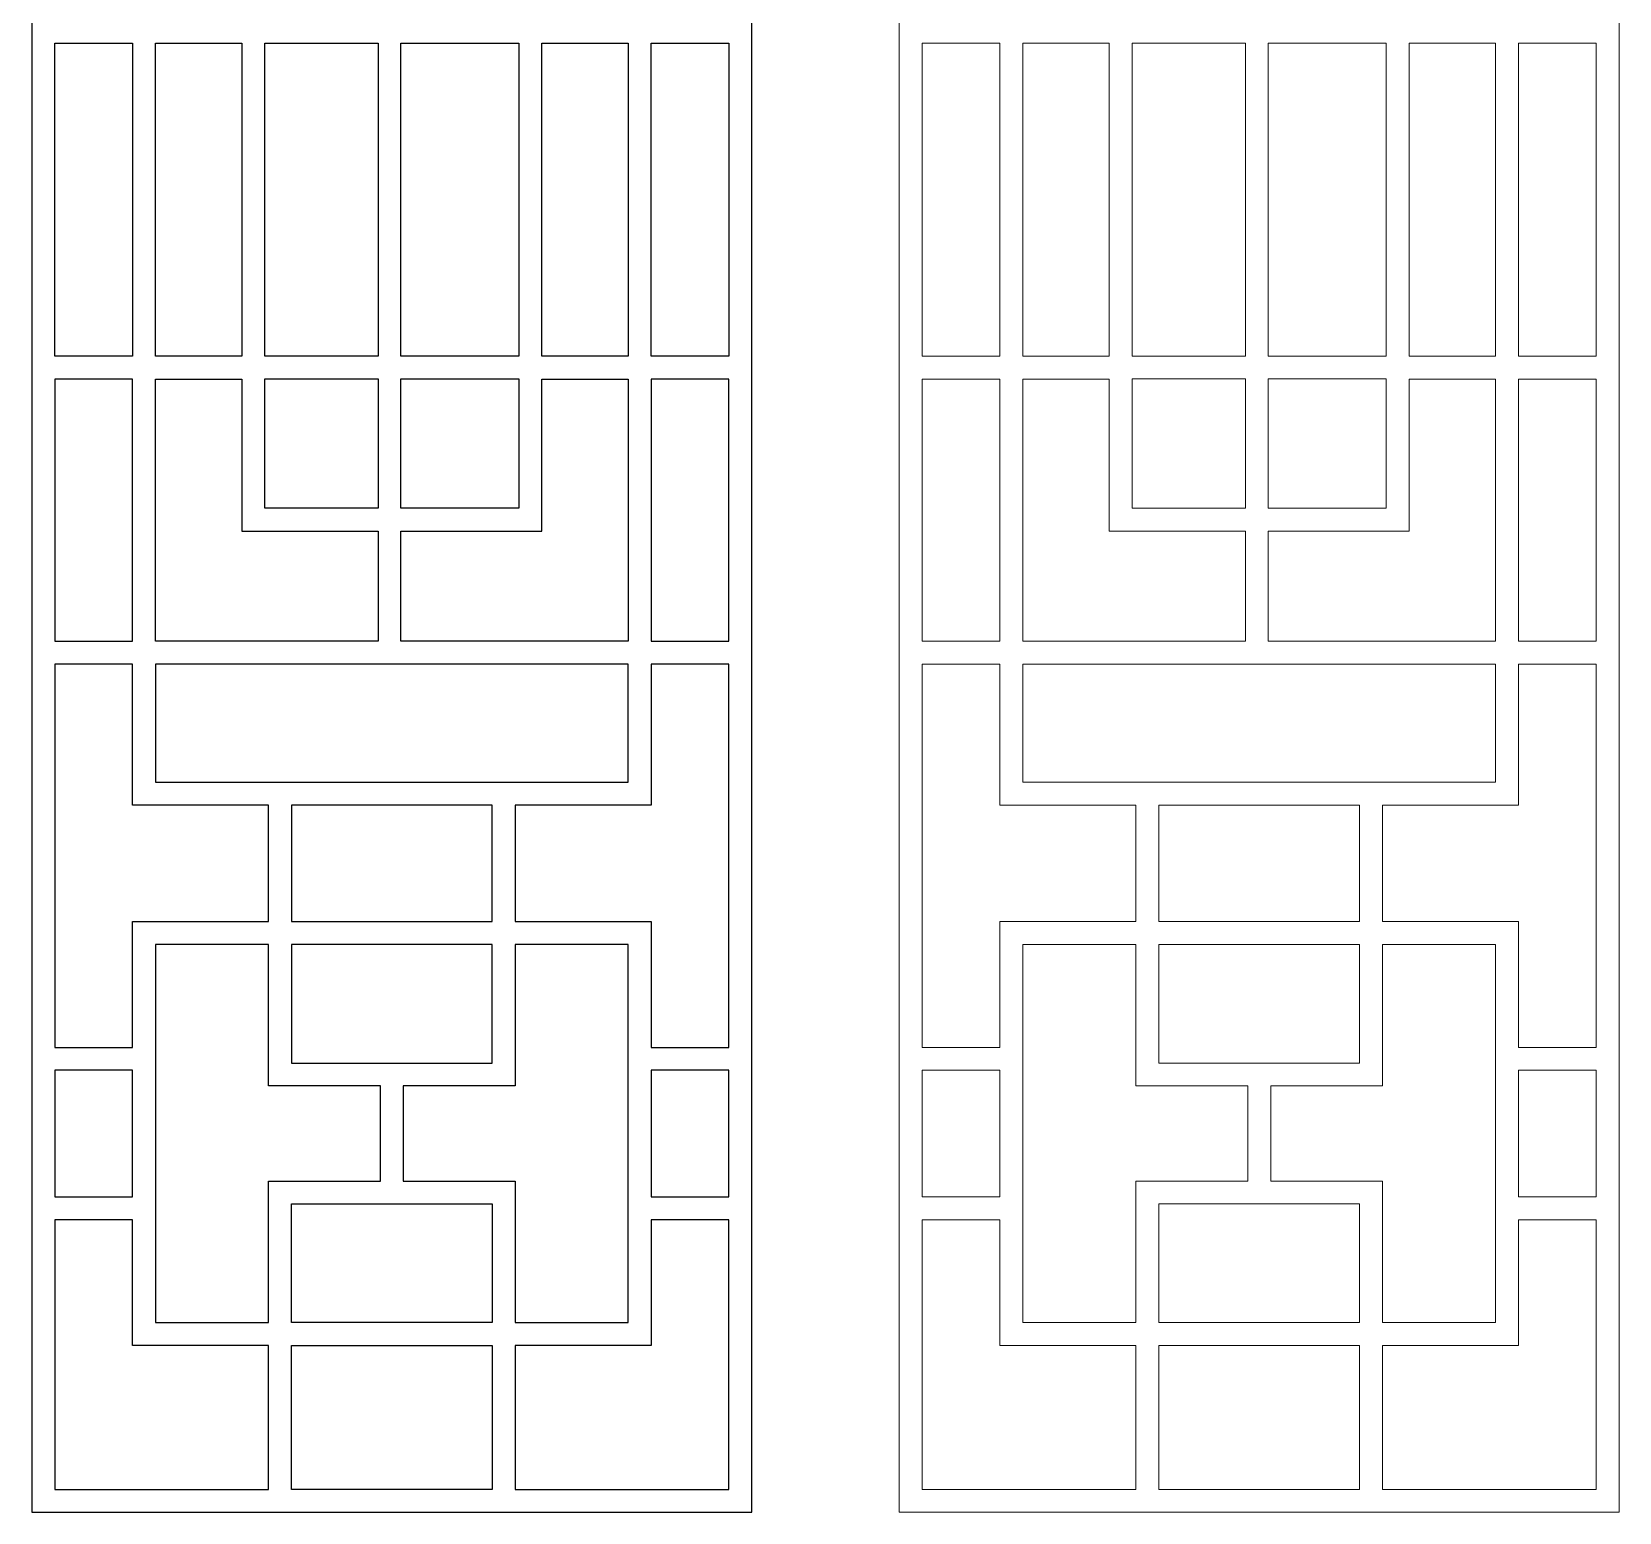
# Model space of a CAD drawing. Header units: centimetres. Extents: x -8.5 to 8.1, y -13.5 to 14.1.
# Drawn here: x -8.53 to 8.13, y -13.46 to 2.08 of the extents above; entities that cross this region are included whole.
import ezdxf

# ---------------------------------------------------------------- set-up
doc = ezdxf.new("R2010")
doc.units = ezdxf.units.CM
doc.header["$MEASUREMENT"] = 0
doc.layers.add('layer 1', color=7, linetype='Continuous')

msp = doc.modelspace()

# ---------------------------------------------------------------- linework, layer by layer
at = {"layer": 'layer 1', "color": 177}
for points, knots in [([(-8.53212, 14.08706), (-8.53212, 14.08706), (-0.97541, 14.08706), (-0.97541, 14.08706), (-0.97541, 14.08706), (-0.97541, 4.20675), (-0.97541, -3.57811), (-0.97541, -13.45845), (-0.97541, -13.45845), (-0.97541, -13.45845), (-8.53212, -13.45845), (-8.53212, -13.45845), (-8.53212, -13.45845), (-8.53212, -3.57811), (-8.53212, 4.20675), (-8.53212, 14.08706)], [0, 0, 0, 0, 0.2, 0.2, 0.2, 0.2, 0.4, 0.4, 0.4, 0.4, 0.6, 0.6, 0.6, 0.6, 1, 1, 1, 1]), ([(-7.47503, 1.95733), (-7.47503, 1.95733), (-8.29104, 1.95733), (-8.29104, 1.95733), (-8.29104, 1.95733), (-8.29104, 0.8208), (-8.29104, -0.1922), (-8.29104, -1.32871), (-8.29104, -1.32871), (-8.29104, -1.32871), (-7.47503, -1.32871), (-7.47503, -1.32871), (-7.47503, -1.32871), (-7.47503, -0.1922), (-7.47503, 0.8208), (-7.47503, 1.95733)], [0, 0, 0, 0, 0.2, 0.2, 0.2, 0.2, 0.4, 0.4, 0.4, 0.4, 0.6, 0.6, 0.6, 0.6, 1, 1, 1, 1]), ([(-6.48013, -1.32871), (-6.48013, -1.32871), (-6.48013, -1.32795), (-6.48013, -1.32795), (-6.48013, -1.32795), (-6.48013, -1.32795), (-6.32761, -1.32795), (-6.32761, -1.32795), (-6.32761, -1.32795), (-6.32761, -1.32795), (-6.32761, 1.956), (-6.32761, 1.956), (-6.32761, 1.956), (-6.32761, 1.956), (-6.48013, 1.956), (-6.48013, 1.956), (-6.48013, 1.956), (-6.48013, 1.956), (-6.48013, 1.95733), (-6.48013, 1.95733), (-6.48013, 1.95733), (-6.48013, 1.95733), (-7.23379, 1.95733), (-7.23379, 1.95733), (-7.23379, 1.95733), (-7.23379, 0.8208), (-7.23379, -0.1922), (-7.23379, -1.32871), (-7.23379, -1.32871), (-7.23379, -1.32871), (-6.48013, -1.32871), (-6.48013, -1.32871)], [0, 0, 0, 0, 0.11111111, 0.11111111, 0.11111111, 0.11111111, 0.22222222, 0.22222222, 0.22222222, 0.22222222, 0.33333333, 0.33333333, 0.33333333, 0.33333333, 0.44444444, 0.44444444, 0.44444444, 0.44444444, 0.55555556, 0.55555556, 0.55555556, 0.55555556, 0.66666667, 0.66666667, 0.66666667, 0.66666667, 0.77777778, 0.77777778, 0.77777778, 0.77777778, 1, 1, 1, 1]), ([(-6.08647, -1.32795), (-6.08647, -1.32795), (-4.89748, -1.32795), (-4.89748, -1.32795), (-4.89748, -1.32795), (-4.89748, -1.32795), (-4.89748, 1.956), (-4.89748, 1.956), (-4.89748, 1.956), (-4.89748, 1.956), (-6.08647, 1.956), (-6.08647, 1.956), (-6.08647, 1.956), (-6.08647, 1.956), (-6.08647, -1.32795), (-6.08647, -1.32795)], [0, 0, 0, 0, 0.2, 0.2, 0.2, 0.2, 0.4, 0.4, 0.4, 0.4, 0.6, 0.6, 0.6, 0.6, 1, 1, 1, 1]), ([(-3.42108, 1.956), (-3.42108, 1.956), (-4.65769, 1.956), (-4.65769, 1.956), (-4.65769, 1.956), (-4.65769, 1.956), (-4.65769, -1.32795), (-4.65769, -1.32795), (-4.65769, -1.32795), (-4.65769, -1.32795), (-3.42108, -1.32795), (-3.42108, -1.32795), (-3.42108, -1.32795), (-3.42108, -1.32795), (-3.42108, 1.956), (-3.42108, 1.956)], [0, 0, 0, 0, 0.2, 0.2, 0.2, 0.2, 0.4, 0.4, 0.4, 0.4, 0.6, 0.6, 0.6, 0.6, 1, 1, 1, 1]), ([(-3.07508, 1.95733), (-3.07508, 1.95733), (-3.07508, 1.956), (-3.07508, 1.956), (-3.07508, 1.956), (-3.07508, 1.956), (-3.17986, 1.956), (-3.17986, 1.956), (-3.17986, 1.956), (-3.17986, 1.956), (-3.17986, -1.32795), (-3.17986, -1.32795), (-3.17986, -1.32795), (-3.17986, -1.32795), (-3.07508, -1.32795), (-3.07508, -1.32795), (-3.07508, -1.32795), (-3.07508, -1.32795), (-3.07508, -1.32871), (-3.07508, -1.32871), (-3.07508, -1.32871), (-3.07508, -1.32871), (-2.27363, -1.32871), (-2.27363, -1.32871), (-2.27363, -1.32871), (-2.27363, -0.1922), (-2.27363, 0.8208), (-2.27363, 1.95733), (-2.27363, 1.95733), (-2.27363, 1.95733), (-3.07508, 1.95733), (-3.07508, 1.95733)], [0, 0, 0, 0, 0.11111111, 0.11111111, 0.11111111, 0.11111111, 0.22222222, 0.22222222, 0.22222222, 0.22222222, 0.33333333, 0.33333333, 0.33333333, 0.33333333, 0.44444444, 0.44444444, 0.44444444, 0.44444444, 0.55555556, 0.55555556, 0.55555556, 0.55555556, 0.66666667, 0.66666667, 0.66666667, 0.66666667, 0.77777778, 0.77777778, 0.77777778, 0.77777778, 1, 1, 1, 1]), ([(-1.21666, 1.95733), (-1.21666, 1.95733), (-2.03262, 1.95733), (-2.03262, 1.95733), (-2.03262, 1.95733), (-2.03262, 0.8208), (-2.03262, -0.1922), (-2.03262, -1.32871), (-2.03262, -1.32871), (-2.03262, -1.32871), (-1.21666, -1.32871), (-1.21666, -1.32871), (-1.21666, -1.32871), (-1.21666, -0.1922), (-1.21666, 0.8208), (-1.21666, 1.95733)], [0, 0, 0, 0, 0.2, 0.2, 0.2, 0.2, 0.4, 0.4, 0.4, 0.4, 0.6, 0.6, 0.6, 0.6, 1, 1, 1, 1]), ([(-8.29104, -1.56893), (-8.29104, -1.56893), (-7.47503, -1.56893), (-7.47503, -1.56893), (-7.47503, -1.56893), (-7.47503, -1.56893), (-7.47503, -4.3195), (-7.47503, -4.3195), (-7.47503, -4.3195), (-7.47503, -4.3195), (-8.29104, -4.3195), (-8.29104, -4.3195), (-8.29104, -4.3195), (-8.29104, -4.3195), (-8.29104, -1.56893), (-8.29104, -1.56893)], [0, 0, 0, 0, 0.2, 0.2, 0.2, 0.2, 0.4, 0.4, 0.4, 0.4, 0.6, 0.6, 0.6, 0.6, 1, 1, 1, 1]), ([(-4.89748, -4.3195), (-4.89748, -4.3195), (-4.89748, -3.16398), (-4.89748, -3.16398), (-4.89748, -3.16398), (-4.89748, -3.16398), (-6.32761, -3.16398), (-6.32761, -3.16398), (-6.32761, -3.16398), (-6.32761, -3.16398), (-6.32761, -1.56893), (-6.32761, -1.56893), (-6.32761, -1.56893), (-6.32761, -1.56893), (-7.23379, -1.56893), (-7.23379, -1.56893), (-7.23379, -1.56893), (-7.23379, -1.56893), (-7.23379, -4.3195), (-7.23379, -4.3195), (-7.23379, -4.3195), (-7.23379, -4.3195), (-4.89748, -4.3195), (-4.89748, -4.3195)], [0, 0, 0, 0, 0.14285714, 0.14285714, 0.14285714, 0.14285714, 0.28571429, 0.28571429, 0.28571429, 0.28571429, 0.42857143, 0.42857143, 0.42857143, 0.42857143, 0.57142857, 0.57142857, 0.57142857, 0.57142857, 0.71428571, 0.71428571, 0.71428571, 0.71428571, 1, 1, 1, 1]), ([(-4.89748, -2.92374), (-4.89748, -2.92374), (-4.89748, -1.56603), (-4.89748, -1.56603), (-4.89748, -1.56603), (-4.89748, -1.56603), (-6.08647, -1.56603), (-6.08647, -1.56603), (-6.08647, -1.56603), (-6.08647, -1.56603), (-6.08647, -2.92374), (-6.08647, -2.92374), (-6.08647, -2.92374), (-6.08647, -2.92374), (-4.89748, -2.92374), (-4.89748, -2.92374)], [0, 0, 0, 0, 0.2, 0.2, 0.2, 0.2, 0.4, 0.4, 0.4, 0.4, 0.6, 0.6, 0.6, 0.6, 1, 1, 1, 1]), ([(-3.42108, -1.56603), (-3.42108, -1.56603), (-4.65769, -1.56603), (-4.65769, -1.56603), (-4.65769, -1.56603), (-4.65769, -1.56603), (-4.65769, -2.92374), (-4.65769, -2.92374), (-4.65769, -2.92374), (-4.65769, -2.92374), (-3.42108, -2.92374), (-3.42108, -2.92374), (-3.42108, -2.92374), (-3.42108, -2.92374), (-3.42108, -1.56603), (-3.42108, -1.56603)], [0, 0, 0, 0, 0.2, 0.2, 0.2, 0.2, 0.4, 0.4, 0.4, 0.4, 0.6, 0.6, 0.6, 0.6, 1, 1, 1, 1]), ([(-4.65769, -3.16398), (-4.65769, -3.16398), (-4.65769, -4.3195), (-4.65769, -4.3195), (-4.65769, -4.3195), (-4.65769, -4.3195), (-2.27363, -4.3195), (-2.27363, -4.3195), (-2.27363, -4.3195), (-2.27363, -4.3195), (-2.27363, -1.56893), (-2.27363, -1.56893), (-2.27363, -1.56893), (-2.27363, -1.56893), (-3.17986, -1.56893), (-3.17986, -1.56893), (-3.17986, -1.56893), (-3.17986, -1.56893), (-3.17986, -3.16398), (-3.17986, -3.16398), (-3.17986, -3.16398), (-3.17986, -3.16398), (-4.65769, -3.16398), (-4.65769, -3.16398)], [0, 0, 0, 0, 0.14285714, 0.14285714, 0.14285714, 0.14285714, 0.28571429, 0.28571429, 0.28571429, 0.28571429, 0.42857143, 0.42857143, 0.42857143, 0.42857143, 0.57142857, 0.57142857, 0.57142857, 0.57142857, 0.71428571, 0.71428571, 0.71428571, 0.71428571, 1, 1, 1, 1]), ([(-2.03262, -1.56893), (-2.03262, -1.56893), (-1.21666, -1.56893), (-1.21666, -1.56893), (-1.21666, -1.56893), (-1.21666, -1.56893), (-1.21666, -4.3195), (-1.21666, -4.3195), (-1.21666, -4.3195), (-1.21666, -4.3195), (-2.03262, -4.3195), (-2.03262, -4.3195), (-2.03262, -4.3195), (-2.03262, -4.3195), (-2.03262, -1.56893), (-2.03262, -1.56893)], [0, 0, 0, 0, 0.2, 0.2, 0.2, 0.2, 0.4, 0.4, 0.4, 0.4, 0.6, 0.6, 0.6, 0.6, 1, 1, 1, 1]), ([(-8.29104, -4.55974), (-8.29104, -4.55974), (-7.47503, -4.55974), (-7.47503, -4.55974), (-7.47503, -4.55974), (-7.47503, -4.55974), (-7.47503, -6.038), (-7.47503, -6.038), (-7.47503, -6.038), (-7.47503, -6.038), (-6.04901, -6.038), (-6.04901, -6.038), (-6.04901, -6.038), (-6.04901, -6.038), (-6.04901, -7.26168), (-6.04901, -7.26168), (-6.04901, -7.26168), (-6.04901, -7.26168), (-7.47503, -7.26168), (-7.47503, -7.26168), (-7.47503, -7.26168), (-7.47503, -7.26168), (-7.47503, -8.58107), (-7.47503, -8.58107), (-7.47503, -8.58107), (-7.47503, -8.58107), (-8.29104, -8.58107), (-8.29104, -8.58107), (-8.29104, -8.58107), (-8.29104, -8.58107), (-8.29104, -4.55974), (-8.29104, -4.55974)], [0, 0, 0, 0, 0.11111111, 0.11111111, 0.11111111, 0.11111111, 0.22222222, 0.22222222, 0.22222222, 0.22222222, 0.33333333, 0.33333333, 0.33333333, 0.33333333, 0.44444444, 0.44444444, 0.44444444, 0.44444444, 0.55555556, 0.55555556, 0.55555556, 0.55555556, 0.66666667, 0.66666667, 0.66666667, 0.66666667, 0.77777778, 0.77777778, 0.77777778, 0.77777778, 1, 1, 1, 1]), ([(-7.23379, -4.55974), (-7.23379, -4.55974), (-2.27363, -4.55974), (-2.27363, -4.55974), (-2.27363, -4.55974), (-2.27363, -4.55974), (-2.27363, -5.79776), (-2.27363, -5.79776), (-2.27363, -5.79776), (-2.27363, -5.79776), (-7.23379, -5.79776), (-7.23379, -5.79776), (-7.23379, -5.79776), (-7.23379, -5.79776), (-7.23379, -4.55974), (-7.23379, -4.55974)], [0, 0, 0, 0, 0.2, 0.2, 0.2, 0.2, 0.4, 0.4, 0.4, 0.4, 0.6, 0.6, 0.6, 0.6, 1, 1, 1, 1]), ([(-2.03262, -4.55974), (-2.03262, -4.55974), (-1.21666, -4.55974), (-1.21666, -4.55974), (-1.21666, -4.55974), (-1.21666, -4.55974), (-1.21666, -8.58107), (-1.21666, -8.58107), (-1.21666, -8.58107), (-1.21666, -8.58107), (-2.03262, -8.58107), (-2.03262, -8.58107), (-2.03262, -8.58107), (-2.03262, -8.58107), (-2.03262, -7.26168), (-2.03262, -7.26168), (-2.03262, -7.26168), (-2.03262, -7.26168), (-3.4586, -7.26168), (-3.4586, -7.26168), (-3.4586, -7.26168), (-3.4586, -7.26168), (-3.4586, -6.038), (-3.4586, -6.038), (-3.4586, -6.038), (-3.4586, -6.038), (-2.03262, -6.038), (-2.03262, -6.038), (-2.03262, -6.038), (-2.03262, -6.038), (-2.03262, -4.55974), (-2.03262, -4.55974)], [0, 0, 0, 0, 0.11111111, 0.11111111, 0.11111111, 0.11111111, 0.22222222, 0.22222222, 0.22222222, 0.22222222, 0.33333333, 0.33333333, 0.33333333, 0.33333333, 0.44444444, 0.44444444, 0.44444444, 0.44444444, 0.55555556, 0.55555556, 0.55555556, 0.55555556, 0.66666667, 0.66666667, 0.66666667, 0.66666667, 0.77777778, 0.77777778, 0.77777778, 0.77777778, 1, 1, 1, 1]), ([(-3.6997, -6.038), (-3.6997, -6.038), (-3.6997, -7.26168), (-3.6997, -7.26168), (-3.6997, -7.26168), (-3.6997, -7.26168), (-5.80776, -7.26168), (-5.80776, -7.26168), (-5.80776, -7.26168), (-5.80776, -7.26168), (-5.80776, -6.038), (-5.80776, -6.038), (-5.80776, -6.038), (-5.80776, -6.038), (-3.6997, -6.038), (-3.6997, -6.038)], [0, 0, 0, 0, 0.2, 0.2, 0.2, 0.2, 0.4, 0.4, 0.4, 0.4, 0.6, 0.6, 0.6, 0.6, 1, 1, 1, 1]), ([(-4.87432, -8.98599), (-4.87432, -8.98599), (-4.87432, -9.98393), (-4.87432, -9.98393), (-4.87432, -9.98393), (-4.87432, -9.98393), (-6.04901, -9.98393), (-6.04901, -9.98393), (-6.04901, -9.98393), (-6.04901, -9.98393), (-6.04901, -11.46796), (-6.04901, -11.46796), (-6.04901, -11.46796), (-6.04901, -11.46796), (-7.23379, -11.46796), (-7.23379, -11.46796), (-7.23379, -11.46796), (-7.23379, -11.46796), (-7.23379, -7.50193), (-7.23379, -7.50193), (-7.23379, -7.50193), (-7.23379, -7.50193), (-6.04901, -7.50193), (-6.04901, -7.50193), (-6.04901, -7.50193), (-6.04901, -7.50193), (-6.04901, -8.98599), (-6.04901, -8.98599), (-6.04901, -8.98599), (-6.04901, -8.98599), (-4.87432, -8.98599), (-4.87432, -8.98599)], [0, 0, 0, 0, 0.11111111, 0.11111111, 0.11111111, 0.11111111, 0.22222222, 0.22222222, 0.22222222, 0.22222222, 0.33333333, 0.33333333, 0.33333333, 0.33333333, 0.44444444, 0.44444444, 0.44444444, 0.44444444, 0.55555556, 0.55555556, 0.55555556, 0.55555556, 0.66666667, 0.66666667, 0.66666667, 0.66666667, 0.77777778, 0.77777778, 0.77777778, 0.77777778, 1, 1, 1, 1]), ([(-3.6997, -7.50193), (-3.6997, -7.50193), (-3.6997, -8.74585), (-3.6997, -8.74585), (-3.6997, -8.74585), (-3.6997, -8.74585), (-5.80776, -8.74585), (-5.80776, -8.74585), (-5.80776, -8.74585), (-5.80776, -8.74585), (-5.80776, -7.50193), (-5.80776, -7.50193), (-5.80776, -7.50193), (-5.80776, -7.50193), (-3.6997, -7.50193), (-3.6997, -7.50193)], [0, 0, 0, 0, 0.2, 0.2, 0.2, 0.2, 0.4, 0.4, 0.4, 0.4, 0.6, 0.6, 0.6, 0.6, 1, 1, 1, 1]), ([(-4.6331, -9.98393), (-4.6331, -9.98393), (-4.6331, -8.98599), (-4.6331, -8.98599), (-4.6331, -8.98599), (-4.6331, -8.98599), (-3.4586, -8.98599), (-3.4586, -8.98599), (-3.4586, -8.98599), (-3.4586, -8.98599), (-3.4586, -7.50193), (-3.4586, -7.50193), (-3.4586, -7.50193), (-3.4586, -7.50193), (-2.27363, -7.50193), (-2.27363, -7.50193), (-2.27363, -7.50193), (-2.27363, -7.50193), (-2.27363, -11.46796), (-2.27363, -11.46796), (-2.27363, -11.46796), (-2.27363, -11.46796), (-3.4586, -11.46796), (-3.4586, -11.46796), (-3.4586, -11.46796), (-3.4586, -11.46796), (-3.4586, -9.98393), (-3.4586, -9.98393), (-3.4586, -9.98393), (-3.4586, -9.98393), (-4.6331, -9.98393), (-4.6331, -9.98393)], [0, 0, 0, 0, 0.11111111, 0.11111111, 0.11111111, 0.11111111, 0.22222222, 0.22222222, 0.22222222, 0.22222222, 0.33333333, 0.33333333, 0.33333333, 0.33333333, 0.44444444, 0.44444444, 0.44444444, 0.44444444, 0.55555556, 0.55555556, 0.55555556, 0.55555556, 0.66666667, 0.66666667, 0.66666667, 0.66666667, 0.77777778, 0.77777778, 0.77777778, 0.77777778, 1, 1, 1, 1]), ([(-7.47503, -10.14869), (-7.47503, -10.14869), (-8.29104, -10.14869), (-8.29104, -10.14869), (-8.29104, -10.14869), (-8.29104, -10.14869), (-8.29104, -8.8212), (-8.29104, -8.8212), (-8.29104, -8.8212), (-8.29104, -8.8212), (-7.47503, -8.8212), (-7.47503, -8.8212), (-7.47503, -8.8212), (-7.47503, -8.8212), (-7.47503, -10.14869), (-7.47503, -10.14869)], [0, 0, 0, 0, 0.2, 0.2, 0.2, 0.2, 0.4, 0.4, 0.4, 0.4, 0.6, 0.6, 0.6, 0.6, 1, 1, 1, 1]), ([(-1.21666, -10.14869), (-1.21666, -10.14869), (-2.03262, -10.14869), (-2.03262, -10.14869), (-2.03262, -10.14869), (-2.03262, -10.14869), (-2.03262, -8.8212), (-2.03262, -8.8212), (-2.03262, -8.8212), (-2.03262, -8.8212), (-1.21666, -8.8212), (-1.21666, -8.8212), (-1.21666, -8.8212), (-1.21666, -8.8212), (-1.21666, -10.14869), (-1.21666, -10.14869)], [0, 0, 0, 0, 0.2, 0.2, 0.2, 0.2, 0.4, 0.4, 0.4, 0.4, 0.6, 0.6, 0.6, 0.6, 1, 1, 1, 1]), ([(-3.6997, -11.46796), (-3.6997, -11.46796), (-3.6997, -10.22408), (-3.6997, -10.22408), (-3.6997, -10.22408), (-3.6997, -10.22408), (-5.80776, -10.22408), (-5.80776, -10.22408), (-5.80776, -10.22408), (-5.80776, -10.22408), (-5.80776, -11.46796), (-5.80776, -11.46796), (-5.80776, -11.46796), (-5.80776, -11.46796), (-3.6997, -11.46796), (-3.6997, -11.46796)], [0, 0, 0, 0, 0.2, 0.2, 0.2, 0.2, 0.4, 0.4, 0.4, 0.4, 0.6, 0.6, 0.6, 0.6, 1, 1, 1, 1]), ([(-8.29104, -10.38885), (-8.29104, -10.38885), (-7.47503, -10.38885), (-7.47503, -10.38885), (-7.47503, -10.38885), (-7.47503, -10.38885), (-7.47503, -11.70819), (-7.47503, -11.70819), (-7.47503, -11.70819), (-7.47503, -11.70819), (-6.04901, -11.70819), (-6.04901, -11.70819), (-6.04901, -11.70819), (-6.04901, -11.70819), (-6.04901, -13.2182), (-6.04901, -13.2182), (-6.04901, -13.2182), (-6.04901, -13.2182), (-8.29104, -13.2182), (-8.29104, -13.2182), (-8.29104, -13.2182), (-8.29104, -13.2182), (-8.29104, -10.38885), (-8.29104, -10.38885)], [0, 0, 0, 0, 0.14285714, 0.14285714, 0.14285714, 0.14285714, 0.28571429, 0.28571429, 0.28571429, 0.28571429, 0.42857143, 0.42857143, 0.42857143, 0.42857143, 0.57142857, 0.57142857, 0.57142857, 0.57142857, 0.71428571, 0.71428571, 0.71428571, 0.71428571, 1, 1, 1, 1]), ([(-2.03262, -10.38885), (-2.03262, -10.38885), (-1.21666, -10.38885), (-1.21666, -10.38885), (-1.21666, -10.38885), (-1.21666, -10.38885), (-1.21666, -13.2182), (-1.21666, -13.2182), (-1.21666, -13.2182), (-1.21666, -13.2182), (-3.4586, -13.2182), (-3.4586, -13.2182), (-3.4586, -13.2182), (-3.4586, -13.2182), (-3.4586, -11.70819), (-3.4586, -11.70819), (-3.4586, -11.70819), (-3.4586, -11.70819), (-2.03262, -11.70819), (-2.03262, -11.70819), (-2.03262, -11.70819), (-2.03262, -11.70819), (-2.03262, -10.38885), (-2.03262, -10.38885)], [0, 0, 0, 0, 0.14285714, 0.14285714, 0.14285714, 0.14285714, 0.28571429, 0.28571429, 0.28571429, 0.28571429, 0.42857143, 0.42857143, 0.42857143, 0.42857143, 0.57142857, 0.57142857, 0.57142857, 0.57142857, 0.71428571, 0.71428571, 0.71428571, 0.71428571, 1, 1, 1, 1]), ([(-3.6997, -13.2182), (-3.6997, -13.2182), (-3.6997, -11.70819), (-3.6997, -11.70819), (-3.6997, -11.70819), (-3.6997, -11.70819), (-5.80776, -11.70819), (-5.80776, -11.70819), (-5.80776, -11.70819), (-5.80776, -11.70819), (-5.80776, -13.2182), (-5.80776, -13.2182), (-5.80776, -13.2182), (-5.80776, -13.2182), (-3.6997, -13.2182), (-3.6997, -13.2182)], [0, 0, 0, 0, 0.2, 0.2, 0.2, 0.2, 0.4, 0.4, 0.4, 0.4, 0.6, 0.6, 0.6, 0.6, 1, 1, 1, 1])]:
    msp.add_open_spline(points, degree=3, knots=knots, dxfattribs=at)
at = {"layer": 'layer 1', "color": 242, "lineweight": 9}
for points, knots in [([(0.56927, 14.08706), (0.56927, 14.08706), (8.12598, 14.08706), (8.12598, 14.08706), (8.12598, 14.08706), (8.12598, 4.20675), (8.12598, -3.57811), (8.12598, -13.45845), (8.12598, -13.45845), (8.12598, -13.45845), (0.56927, -13.45845), (0.56927, -13.45845), (0.56927, -13.45845), (0.56927, -3.57811), (0.56927, 4.20675), (0.56927, 14.08706)], [0, 0, 0, 0, 0.2, 0.2, 0.2, 0.2, 0.4, 0.4, 0.4, 0.4, 0.6, 0.6, 0.6, 0.6, 1, 1, 1, 1]), ([(1.62636, 1.95733), (1.62636, 1.95733), (0.81035, 1.95733), (0.81035, 1.95733), (0.81035, 1.95733), (0.81035, 0.8208), (0.81035, -0.1922), (0.81035, -1.32871), (0.81035, -1.32871), (0.81035, -1.32871), (1.62636, -1.32871), (1.62636, -1.32871), (1.62636, -1.32871), (1.62636, -0.1922), (1.62636, 0.8208), (1.62636, 1.95733)], [0, 0, 0, 0, 0.2, 0.2, 0.2, 0.2, 0.4, 0.4, 0.4, 0.4, 0.6, 0.6, 0.6, 0.6, 1, 1, 1, 1]), ([(2.62126, -1.32871), (2.62126, -1.32871), (2.62126, -1.32795), (2.62126, -1.32795), (2.62126, -1.32795), (2.62126, -1.32795), (2.77378, -1.32795), (2.77378, -1.32795), (2.77378, -1.32795), (2.77378, -1.32795), (2.77378, 1.956), (2.77378, 1.956), (2.77378, 1.956), (2.77378, 1.956), (2.62126, 1.956), (2.62126, 1.956), (2.62126, 1.956), (2.62126, 1.956), (2.62126, 1.95733), (2.62126, 1.95733), (2.62126, 1.95733), (2.62126, 1.95733), (1.8676, 1.95733), (1.8676, 1.95733), (1.8676, 1.95733), (1.8676, 0.8208), (1.8676, -0.1922), (1.8676, -1.32871), (1.8676, -1.32871), (1.8676, -1.32871), (2.62126, -1.32871), (2.62126, -1.32871)], [0, 0, 0, 0, 0.11111111, 0.11111111, 0.11111111, 0.11111111, 0.22222222, 0.22222222, 0.22222222, 0.22222222, 0.33333333, 0.33333333, 0.33333333, 0.33333333, 0.44444444, 0.44444444, 0.44444444, 0.44444444, 0.55555556, 0.55555556, 0.55555556, 0.55555556, 0.66666667, 0.66666667, 0.66666667, 0.66666667, 0.77777778, 0.77777778, 0.77777778, 0.77777778, 1, 1, 1, 1]), ([(3.01492, -1.32795), (3.01492, -1.32795), (4.20391, -1.32795), (4.20391, -1.32795), (4.20391, -1.32795), (4.20391, -1.32795), (4.20391, 1.956), (4.20391, 1.956), (4.20391, 1.956), (4.20391, 1.956), (3.01492, 1.956), (3.01492, 1.956), (3.01492, 1.956), (3.01492, 1.956), (3.01492, -1.32795), (3.01492, -1.32795)], [0, 0, 0, 0, 0.2, 0.2, 0.2, 0.2, 0.4, 0.4, 0.4, 0.4, 0.6, 0.6, 0.6, 0.6, 1, 1, 1, 1]), ([(5.68031, 1.956), (5.68031, 1.956), (4.4437, 1.956), (4.4437, 1.956), (4.4437, 1.956), (4.4437, 1.956), (4.4437, -1.32795), (4.4437, -1.32795), (4.4437, -1.32795), (4.4437, -1.32795), (5.68031, -1.32795), (5.68031, -1.32795), (5.68031, -1.32795), (5.68031, -1.32795), (5.68031, 1.956), (5.68031, 1.956)], [0, 0, 0, 0, 0.2, 0.2, 0.2, 0.2, 0.4, 0.4, 0.4, 0.4, 0.6, 0.6, 0.6, 0.6, 1, 1, 1, 1]), ([(6.02631, 1.95733), (6.02631, 1.95733), (6.02631, 1.956), (6.02631, 1.956), (6.02631, 1.956), (6.02631, 1.956), (5.92153, 1.956), (5.92153, 1.956), (5.92153, 1.956), (5.92153, 1.956), (5.92153, -1.32795), (5.92153, -1.32795), (5.92153, -1.32795), (5.92153, -1.32795), (6.02631, -1.32795), (6.02631, -1.32795), (6.02631, -1.32795), (6.02631, -1.32795), (6.02631, -1.32871), (6.02631, -1.32871), (6.02631, -1.32871), (6.02631, -1.32871), (6.82776, -1.32871), (6.82776, -1.32871), (6.82776, -1.32871), (6.82776, -0.1922), (6.82776, 0.8208), (6.82776, 1.95733), (6.82776, 1.95733), (6.82776, 1.95733), (6.02631, 1.95733), (6.02631, 1.95733)], [0, 0, 0, 0, 0.11111111, 0.11111111, 0.11111111, 0.11111111, 0.22222222, 0.22222222, 0.22222222, 0.22222222, 0.33333333, 0.33333333, 0.33333333, 0.33333333, 0.44444444, 0.44444444, 0.44444444, 0.44444444, 0.55555556, 0.55555556, 0.55555556, 0.55555556, 0.66666667, 0.66666667, 0.66666667, 0.66666667, 0.77777778, 0.77777778, 0.77777778, 0.77777778, 1, 1, 1, 1]), ([(7.88473, 1.95733), (7.88473, 1.95733), (7.06877, 1.95733), (7.06877, 1.95733), (7.06877, 1.95733), (7.06877, 0.8208), (7.06877, -0.1922), (7.06877, -1.32871), (7.06877, -1.32871), (7.06877, -1.32871), (7.88473, -1.32871), (7.88473, -1.32871), (7.88473, -1.32871), (7.88473, -0.1922), (7.88473, 0.8208), (7.88473, 1.95733)], [0, 0, 0, 0, 0.2, 0.2, 0.2, 0.2, 0.4, 0.4, 0.4, 0.4, 0.6, 0.6, 0.6, 0.6, 1, 1, 1, 1]), ([(0.81035, -1.56893), (0.81035, -1.56893), (1.62636, -1.56893), (1.62636, -1.56893), (1.62636, -1.56893), (1.62636, -1.56893), (1.62636, -4.3195), (1.62636, -4.3195), (1.62636, -4.3195), (1.62636, -4.3195), (0.81035, -4.3195), (0.81035, -4.3195), (0.81035, -4.3195), (0.81035, -4.3195), (0.81035, -1.56893), (0.81035, -1.56893)], [0, 0, 0, 0, 0.2, 0.2, 0.2, 0.2, 0.4, 0.4, 0.4, 0.4, 0.6, 0.6, 0.6, 0.6, 1, 1, 1, 1]), ([(4.20391, -4.3195), (4.20391, -4.3195), (4.20391, -3.16398), (4.20391, -3.16398), (4.20391, -3.16398), (4.20391, -3.16398), (2.77378, -3.16398), (2.77378, -3.16398), (2.77378, -3.16398), (2.77378, -3.16398), (2.77378, -1.56893), (2.77378, -1.56893), (2.77378, -1.56893), (2.77378, -1.56893), (1.8676, -1.56893), (1.8676, -1.56893), (1.8676, -1.56893), (1.8676, -1.56893), (1.8676, -4.3195), (1.8676, -4.3195), (1.8676, -4.3195), (1.8676, -4.3195), (4.20391, -4.3195), (4.20391, -4.3195)], [0, 0, 0, 0, 0.14285714, 0.14285714, 0.14285714, 0.14285714, 0.28571429, 0.28571429, 0.28571429, 0.28571429, 0.42857143, 0.42857143, 0.42857143, 0.42857143, 0.57142857, 0.57142857, 0.57142857, 0.57142857, 0.71428571, 0.71428571, 0.71428571, 0.71428571, 1, 1, 1, 1]), ([(4.20391, -2.92374), (4.20391, -2.92374), (4.20391, -1.56603), (4.20391, -1.56603), (4.20391, -1.56603), (4.20391, -1.56603), (3.01492, -1.56603), (3.01492, -1.56603), (3.01492, -1.56603), (3.01492, -1.56603), (3.01492, -2.92374), (3.01492, -2.92374), (3.01492, -2.92374), (3.01492, -2.92374), (4.20391, -2.92374), (4.20391, -2.92374)], [0, 0, 0, 0, 0.2, 0.2, 0.2, 0.2, 0.4, 0.4, 0.4, 0.4, 0.6, 0.6, 0.6, 0.6, 1, 1, 1, 1]), ([(5.68031, -1.56603), (5.68031, -1.56603), (4.4437, -1.56603), (4.4437, -1.56603), (4.4437, -1.56603), (4.4437, -1.56603), (4.4437, -2.92374), (4.4437, -2.92374), (4.4437, -2.92374), (4.4437, -2.92374), (5.68031, -2.92374), (5.68031, -2.92374), (5.68031, -2.92374), (5.68031, -2.92374), (5.68031, -1.56603), (5.68031, -1.56603)], [0, 0, 0, 0, 0.2, 0.2, 0.2, 0.2, 0.4, 0.4, 0.4, 0.4, 0.6, 0.6, 0.6, 0.6, 1, 1, 1, 1]), ([(4.4437, -3.16398), (4.4437, -3.16398), (4.4437, -4.3195), (4.4437, -4.3195), (4.4437, -4.3195), (4.4437, -4.3195), (6.82776, -4.3195), (6.82776, -4.3195), (6.82776, -4.3195), (6.82776, -4.3195), (6.82776, -1.56893), (6.82776, -1.56893), (6.82776, -1.56893), (6.82776, -1.56893), (5.92153, -1.56893), (5.92153, -1.56893), (5.92153, -1.56893), (5.92153, -1.56893), (5.92153, -3.16398), (5.92153, -3.16398), (5.92153, -3.16398), (5.92153, -3.16398), (4.4437, -3.16398), (4.4437, -3.16398)], [0, 0, 0, 0, 0.14285714, 0.14285714, 0.14285714, 0.14285714, 0.28571429, 0.28571429, 0.28571429, 0.28571429, 0.42857143, 0.42857143, 0.42857143, 0.42857143, 0.57142857, 0.57142857, 0.57142857, 0.57142857, 0.71428571, 0.71428571, 0.71428571, 0.71428571, 1, 1, 1, 1]), ([(7.06877, -1.56893), (7.06877, -1.56893), (7.88473, -1.56893), (7.88473, -1.56893), (7.88473, -1.56893), (7.88473, -1.56893), (7.88473, -4.3195), (7.88473, -4.3195), (7.88473, -4.3195), (7.88473, -4.3195), (7.06877, -4.3195), (7.06877, -4.3195), (7.06877, -4.3195), (7.06877, -4.3195), (7.06877, -1.56893), (7.06877, -1.56893)], [0, 0, 0, 0, 0.2, 0.2, 0.2, 0.2, 0.4, 0.4, 0.4, 0.4, 0.6, 0.6, 0.6, 0.6, 1, 1, 1, 1]), ([(0.81035, -4.55974), (0.81035, -4.55974), (1.62636, -4.55974), (1.62636, -4.55974), (1.62636, -4.55974), (1.62636, -4.55974), (1.62636, -6.038), (1.62636, -6.038), (1.62636, -6.038), (1.62636, -6.038), (3.05238, -6.038), (3.05238, -6.038), (3.05238, -6.038), (3.05238, -6.038), (3.05238, -7.26168), (3.05238, -7.26168), (3.05238, -7.26168), (3.05238, -7.26168), (1.62636, -7.26168), (1.62636, -7.26168), (1.62636, -7.26168), (1.62636, -7.26168), (1.62636, -8.58107), (1.62636, -8.58107), (1.62636, -8.58107), (1.62636, -8.58107), (0.81035, -8.58107), (0.81035, -8.58107), (0.81035, -8.58107), (0.81035, -8.58107), (0.81035, -4.55974), (0.81035, -4.55974)], [0, 0, 0, 0, 0.11111111, 0.11111111, 0.11111111, 0.11111111, 0.22222222, 0.22222222, 0.22222222, 0.22222222, 0.33333333, 0.33333333, 0.33333333, 0.33333333, 0.44444444, 0.44444444, 0.44444444, 0.44444444, 0.55555556, 0.55555556, 0.55555556, 0.55555556, 0.66666667, 0.66666667, 0.66666667, 0.66666667, 0.77777778, 0.77777778, 0.77777778, 0.77777778, 1, 1, 1, 1]), ([(1.8676, -4.55974), (1.8676, -4.55974), (6.82776, -4.55974), (6.82776, -4.55974), (6.82776, -4.55974), (6.82776, -4.55974), (6.82776, -5.79776), (6.82776, -5.79776), (6.82776, -5.79776), (6.82776, -5.79776), (1.8676, -5.79776), (1.8676, -5.79776), (1.8676, -5.79776), (1.8676, -5.79776), (1.8676, -4.55974), (1.8676, -4.55974)], [0, 0, 0, 0, 0.2, 0.2, 0.2, 0.2, 0.4, 0.4, 0.4, 0.4, 0.6, 0.6, 0.6, 0.6, 1, 1, 1, 1]), ([(7.06877, -4.55974), (7.06877, -4.55974), (7.88473, -4.55974), (7.88473, -4.55974), (7.88473, -4.55974), (7.88473, -4.55974), (7.88473, -8.58107), (7.88473, -8.58107), (7.88473, -8.58107), (7.88473, -8.58107), (7.06877, -8.58107), (7.06877, -8.58107), (7.06877, -8.58107), (7.06877, -8.58107), (7.06877, -7.26168), (7.06877, -7.26168), (7.06877, -7.26168), (7.06877, -7.26168), (5.64279, -7.26168), (5.64279, -7.26168), (5.64279, -7.26168), (5.64279, -7.26168), (5.64279, -6.038), (5.64279, -6.038), (5.64279, -6.038), (5.64279, -6.038), (7.06877, -6.038), (7.06877, -6.038), (7.06877, -6.038), (7.06877, -6.038), (7.06877, -4.55974), (7.06877, -4.55974)], [0, 0, 0, 0, 0.11111111, 0.11111111, 0.11111111, 0.11111111, 0.22222222, 0.22222222, 0.22222222, 0.22222222, 0.33333333, 0.33333333, 0.33333333, 0.33333333, 0.44444444, 0.44444444, 0.44444444, 0.44444444, 0.55555556, 0.55555556, 0.55555556, 0.55555556, 0.66666667, 0.66666667, 0.66666667, 0.66666667, 0.77777778, 0.77777778, 0.77777778, 0.77777778, 1, 1, 1, 1]), ([(5.40169, -6.038), (5.40169, -6.038), (5.40169, -7.26168), (5.40169, -7.26168), (5.40169, -7.26168), (5.40169, -7.26168), (3.29363, -7.26168), (3.29363, -7.26168), (3.29363, -7.26168), (3.29363, -7.26168), (3.29363, -6.038), (3.29363, -6.038), (3.29363, -6.038), (3.29363, -6.038), (5.40169, -6.038), (5.40169, -6.038)], [0, 0, 0, 0, 0.2, 0.2, 0.2, 0.2, 0.4, 0.4, 0.4, 0.4, 0.6, 0.6, 0.6, 0.6, 1, 1, 1, 1]), ([(4.22707, -8.98599), (4.22707, -8.98599), (4.22707, -9.98393), (4.22707, -9.98393), (4.22707, -9.98393), (4.22707, -9.98393), (3.05238, -9.98393), (3.05238, -9.98393), (3.05238, -9.98393), (3.05238, -9.98393), (3.05238, -11.46796), (3.05238, -11.46796), (3.05238, -11.46796), (3.05238, -11.46796), (1.8676, -11.46796), (1.8676, -11.46796), (1.8676, -11.46796), (1.8676, -11.46796), (1.8676, -7.50193), (1.8676, -7.50193), (1.8676, -7.50193), (1.8676, -7.50193), (3.05238, -7.50193), (3.05238, -7.50193), (3.05238, -7.50193), (3.05238, -7.50193), (3.05238, -8.98599), (3.05238, -8.98599), (3.05238, -8.98599), (3.05238, -8.98599), (4.22707, -8.98599), (4.22707, -8.98599)], [0, 0, 0, 0, 0.11111111, 0.11111111, 0.11111111, 0.11111111, 0.22222222, 0.22222222, 0.22222222, 0.22222222, 0.33333333, 0.33333333, 0.33333333, 0.33333333, 0.44444444, 0.44444444, 0.44444444, 0.44444444, 0.55555556, 0.55555556, 0.55555556, 0.55555556, 0.66666667, 0.66666667, 0.66666667, 0.66666667, 0.77777778, 0.77777778, 0.77777778, 0.77777778, 1, 1, 1, 1]), ([(5.40169, -7.50193), (5.40169, -7.50193), (5.40169, -8.74585), (5.40169, -8.74585), (5.40169, -8.74585), (5.40169, -8.74585), (3.29363, -8.74585), (3.29363, -8.74585), (3.29363, -8.74585), (3.29363, -8.74585), (3.29363, -7.50193), (3.29363, -7.50193), (3.29363, -7.50193), (3.29363, -7.50193), (5.40169, -7.50193), (5.40169, -7.50193)], [0, 0, 0, 0, 0.2, 0.2, 0.2, 0.2, 0.4, 0.4, 0.4, 0.4, 0.6, 0.6, 0.6, 0.6, 1, 1, 1, 1]), ([(4.46829, -9.98393), (4.46829, -9.98393), (4.46829, -8.98599), (4.46829, -8.98599), (4.46829, -8.98599), (4.46829, -8.98599), (5.64279, -8.98599), (5.64279, -8.98599), (5.64279, -8.98599), (5.64279, -8.98599), (5.64279, -7.50193), (5.64279, -7.50193), (5.64279, -7.50193), (5.64279, -7.50193), (6.82776, -7.50193), (6.82776, -7.50193), (6.82776, -7.50193), (6.82776, -7.50193), (6.82776, -11.46796), (6.82776, -11.46796), (6.82776, -11.46796), (6.82776, -11.46796), (5.64279, -11.46796), (5.64279, -11.46796), (5.64279, -11.46796), (5.64279, -11.46796), (5.64279, -9.98393), (5.64279, -9.98393), (5.64279, -9.98393), (5.64279, -9.98393), (4.46829, -9.98393), (4.46829, -9.98393)], [0, 0, 0, 0, 0.11111111, 0.11111111, 0.11111111, 0.11111111, 0.22222222, 0.22222222, 0.22222222, 0.22222222, 0.33333333, 0.33333333, 0.33333333, 0.33333333, 0.44444444, 0.44444444, 0.44444444, 0.44444444, 0.55555556, 0.55555556, 0.55555556, 0.55555556, 0.66666667, 0.66666667, 0.66666667, 0.66666667, 0.77777778, 0.77777778, 0.77777778, 0.77777778, 1, 1, 1, 1]), ([(1.62636, -10.14869), (1.62636, -10.14869), (0.81035, -10.14869), (0.81035, -10.14869), (0.81035, -10.14869), (0.81035, -10.14869), (0.81035, -8.8212), (0.81035, -8.8212), (0.81035, -8.8212), (0.81035, -8.8212), (1.62636, -8.8212), (1.62636, -8.8212), (1.62636, -8.8212), (1.62636, -8.8212), (1.62636, -10.14869), (1.62636, -10.14869)], [0, 0, 0, 0, 0.2, 0.2, 0.2, 0.2, 0.4, 0.4, 0.4, 0.4, 0.6, 0.6, 0.6, 0.6, 1, 1, 1, 1]), ([(7.88473, -10.14869), (7.88473, -10.14869), (7.06877, -10.14869), (7.06877, -10.14869), (7.06877, -10.14869), (7.06877, -10.14869), (7.06877, -8.8212), (7.06877, -8.8212), (7.06877, -8.8212), (7.06877, -8.8212), (7.88473, -8.8212), (7.88473, -8.8212), (7.88473, -8.8212), (7.88473, -8.8212), (7.88473, -10.14869), (7.88473, -10.14869)], [0, 0, 0, 0, 0.2, 0.2, 0.2, 0.2, 0.4, 0.4, 0.4, 0.4, 0.6, 0.6, 0.6, 0.6, 1, 1, 1, 1]), ([(5.40169, -11.46796), (5.40169, -11.46796), (5.40169, -10.22408), (5.40169, -10.22408), (5.40169, -10.22408), (5.40169, -10.22408), (3.29363, -10.22408), (3.29363, -10.22408), (3.29363, -10.22408), (3.29363, -10.22408), (3.29363, -11.46796), (3.29363, -11.46796), (3.29363, -11.46796), (3.29363, -11.46796), (5.40169, -11.46796), (5.40169, -11.46796)], [0, 0, 0, 0, 0.2, 0.2, 0.2, 0.2, 0.4, 0.4, 0.4, 0.4, 0.6, 0.6, 0.6, 0.6, 1, 1, 1, 1]), ([(0.81035, -10.38885), (0.81035, -10.38885), (1.62636, -10.38885), (1.62636, -10.38885), (1.62636, -10.38885), (1.62636, -10.38885), (1.62636, -11.70819), (1.62636, -11.70819), (1.62636, -11.70819), (1.62636, -11.70819), (3.05238, -11.70819), (3.05238, -11.70819), (3.05238, -11.70819), (3.05238, -11.70819), (3.05238, -13.2182), (3.05238, -13.2182), (3.05238, -13.2182), (3.05238, -13.2182), (0.81035, -13.2182), (0.81035, -13.2182), (0.81035, -13.2182), (0.81035, -13.2182), (0.81035, -10.38885), (0.81035, -10.38885)], [0, 0, 0, 0, 0.14285714, 0.14285714, 0.14285714, 0.14285714, 0.28571429, 0.28571429, 0.28571429, 0.28571429, 0.42857143, 0.42857143, 0.42857143, 0.42857143, 0.57142857, 0.57142857, 0.57142857, 0.57142857, 0.71428571, 0.71428571, 0.71428571, 0.71428571, 1, 1, 1, 1]), ([(7.06877, -10.38885), (7.06877, -10.38885), (7.88473, -10.38885), (7.88473, -10.38885), (7.88473, -10.38885), (7.88473, -10.38885), (7.88473, -13.2182), (7.88473, -13.2182), (7.88473, -13.2182), (7.88473, -13.2182), (5.64279, -13.2182), (5.64279, -13.2182), (5.64279, -13.2182), (5.64279, -13.2182), (5.64279, -11.70819), (5.64279, -11.70819), (5.64279, -11.70819), (5.64279, -11.70819), (7.06877, -11.70819), (7.06877, -11.70819), (7.06877, -11.70819), (7.06877, -11.70819), (7.06877, -10.38885), (7.06877, -10.38885)], [0, 0, 0, 0, 0.14285714, 0.14285714, 0.14285714, 0.14285714, 0.28571429, 0.28571429, 0.28571429, 0.28571429, 0.42857143, 0.42857143, 0.42857143, 0.42857143, 0.57142857, 0.57142857, 0.57142857, 0.57142857, 0.71428571, 0.71428571, 0.71428571, 0.71428571, 1, 1, 1, 1]), ([(5.40169, -13.2182), (5.40169, -13.2182), (5.40169, -11.70819), (5.40169, -11.70819), (5.40169, -11.70819), (5.40169, -11.70819), (3.29363, -11.70819), (3.29363, -11.70819), (3.29363, -11.70819), (3.29363, -11.70819), (3.29363, -13.2182), (3.29363, -13.2182), (3.29363, -13.2182), (3.29363, -13.2182), (5.40169, -13.2182), (5.40169, -13.2182)], [0, 0, 0, 0, 0.2, 0.2, 0.2, 0.2, 0.4, 0.4, 0.4, 0.4, 0.6, 0.6, 0.6, 0.6, 1, 1, 1, 1])]:
    msp.add_open_spline(points, degree=3, knots=knots, dxfattribs=at)

doc.saveas('drawing.dxf')
